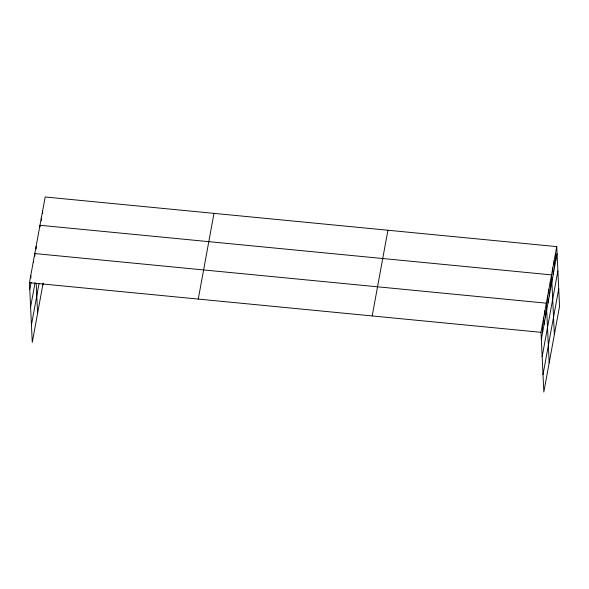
<?xml version="1.0" encoding="UTF-8"?>
<svg xmlns="http://www.w3.org/2000/svg" width="589" height="589" viewBox="0 0 589 589"><rect width="100%" height="100%" fill="white"/><g stroke="black" fill="none" stroke-linecap="round" stroke-linejoin="round"><path stroke-width="0.88" d="M43.122 283.191L32.262 342.386L29.45 282.698L45.169 196.991L556.738 246.614L559.55 306.302L543.831 392.009L541.011 332.321L556.738 246.614M29.774 289.604L31.114 282.315M30.599 307.024L35.053 282.735M31.445 324.966L39.058 283.449M198.265 299.079L213.991 213.365M372.196 315.947L387.923 230.24M541.343 339.227L557.061 253.513M542.16 356.647L557.879 270.933M543.006 374.589L558.725 288.882M29.45 282.698L541.011 332.321M555.442 253.682L555.766 260.581M554.139 260.758L554.47 267.656M552.843 267.826L553.167 274.724M554.359 334.581L551.547 274.894L39.986 225.278L40.067 227.001M550.251 281.969L550.575 288.868M548.955 289.037L549.279 295.943M547.66 296.112L547.984 303.011M549.176 362.868L546.356 303.18L34.795 253.557L34.92 256.149M545.024 310.469L545.348 317.368M543.684 317.751L544.015 324.657M542.351 325.04L542.675 331.938M42.577 211.134L42.703 213.719M41.282 218.202L41.399 220.794M42.717 283.302L42.798 284.958M36.091 246.489L36.216 249.073M36.224 283.861L37.608 313.245M33.463 260.846L33.544 262.569M30.79 275.416L30.908 278.001"/></g></svg>
